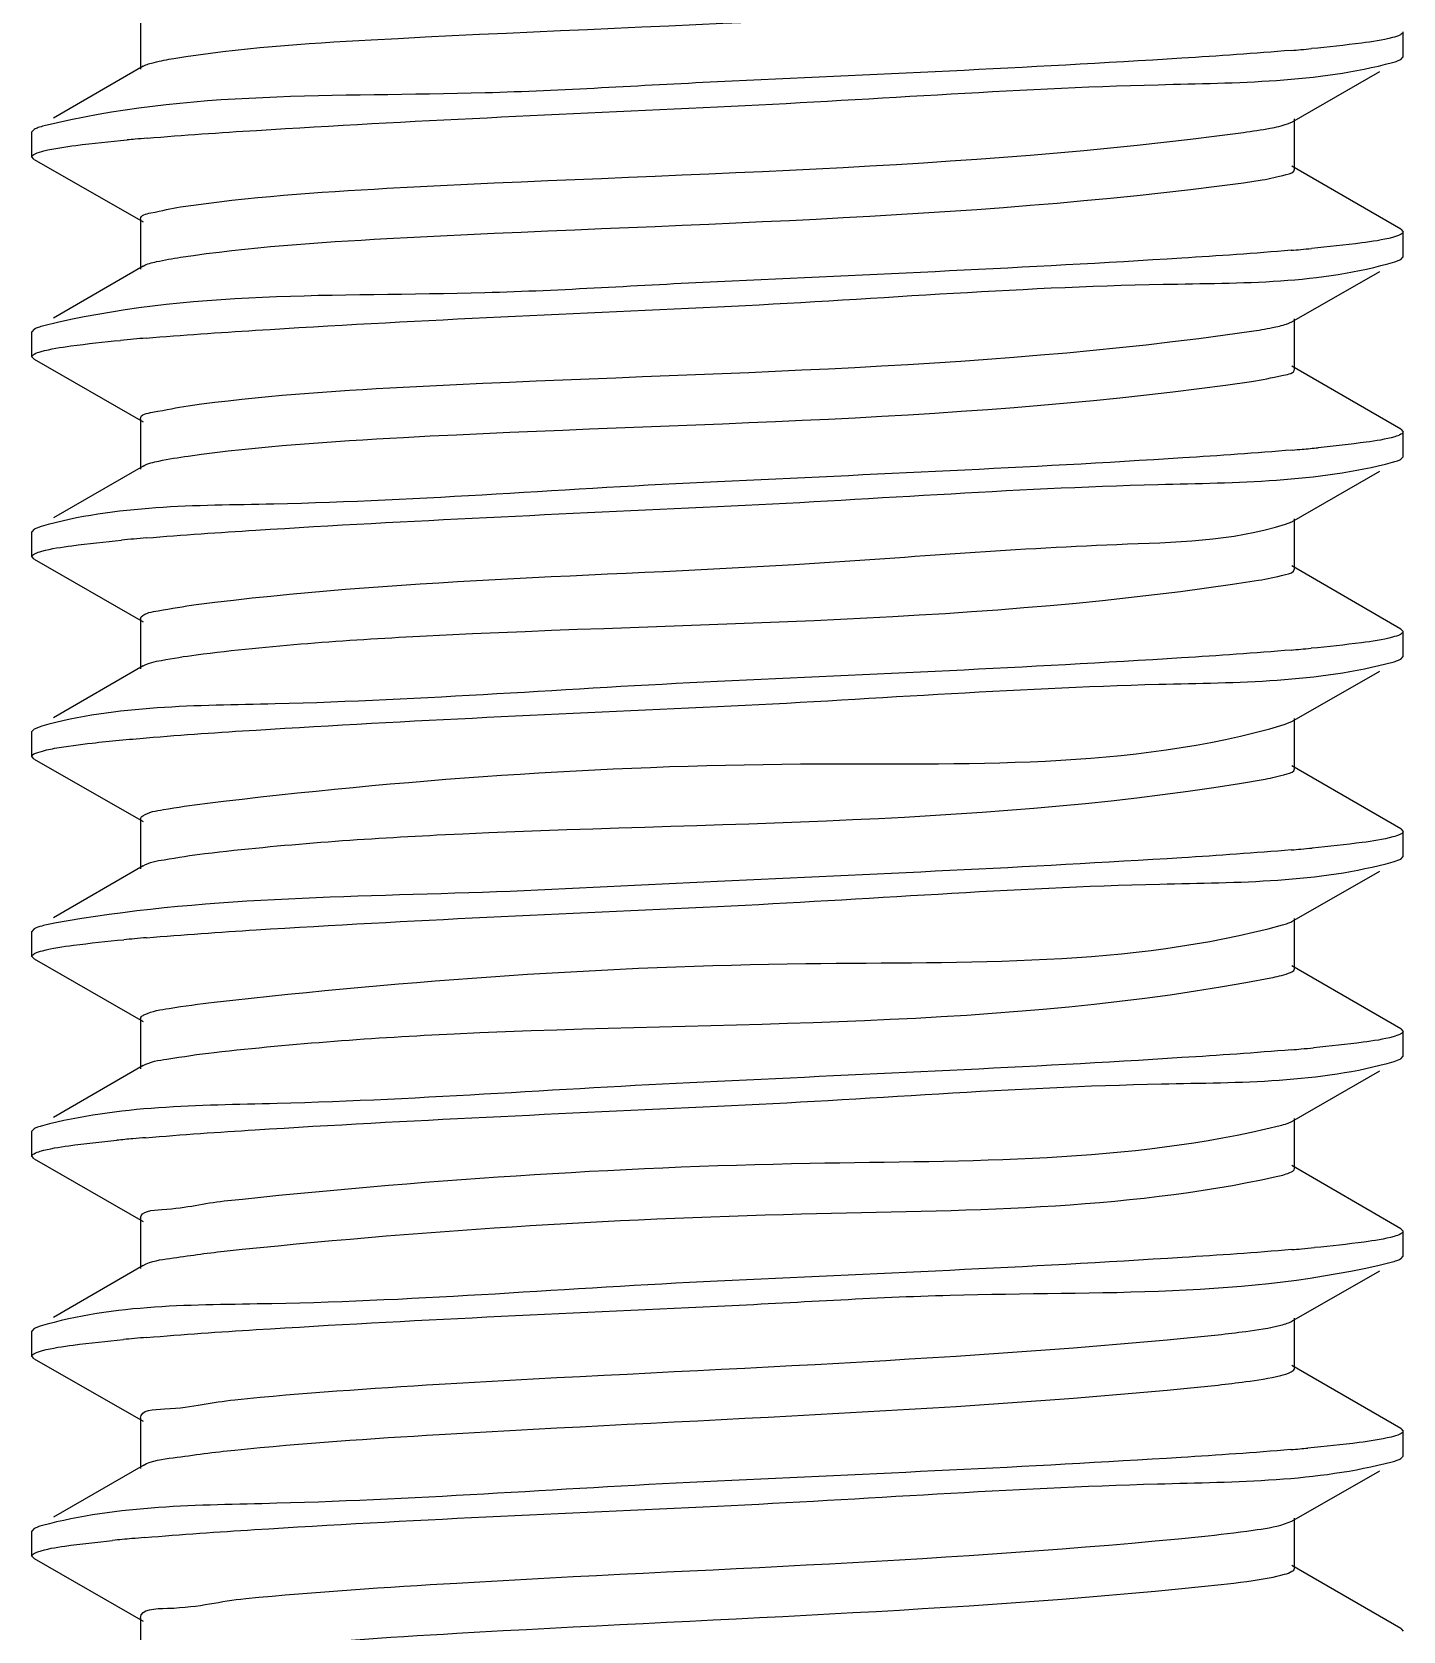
# Model space of a CAD drawing. Extents: x 1247970 to 1725648, y 860327 to 1277876.
# Drawn here: x 1335019.8 to 1335081.4, y 1199971.5 to 1200043.2 of the extents above; entities that cross this region are included whole.
import ezdxf

# ---------------------------------------------------------------- set-up
doc = ezdxf.new("R2010")
doc.units = 0
doc.header["$LTSCALE"] = 1000
doc.header["$MEASUREMENT"] = 0
doc.layers.get('0').update_dxf_attribs({"color": 254})
doc.layers.add('TK', color=4, linetype='Continuous')

# ---------------------------------------------------------------- blocks, each defined once
blk = doc.blocks.new('A$C63786A89')
at = {"linetype": 'Continuous'}
for p, q in [((2007.688, 7400.088), (2007.688, 7397.832)), ((2064.345, 7398.386), (2064.345, 7399.506)), ((2007.806, 7397.968), (2003.785, 7395.637)), ((2064.245, 7398.271), (2064.345, 7398.386)), ((2059.355, 7395.464), (2063.303, 7397.73)), ((2002.916, 7395.134), (2002.817, 7395.02)), ((2059.155, 7395.377), (2059.354, 7395.464)), ((2059.475, 7393.345), (2059.475, 7395.601)), ((2002.817, 7393.9), (2002.817, 7395.019)), ((2002.918, 7393.784), (2002.817, 7393.901)), ((2002.918, 7393.784), (2007.808, 7390.978)), ((2064.247, 7390.648), (2059.357, 7393.481)), ((2057.19, 7392.741), (2058.027, 7392.866)), ((2007.688, 7391.115), (2007.688, 7388.859)), ((2064.247, 7390.648), (2064.345, 7390.533)), ((2064.345, 7389.414), (2064.345, 7390.533)), ((2064.245, 7389.298), (2064.345, 7389.414)), ((2007.806, 7388.995), (2003.785, 7386.664)), ((2059.355, 7386.491), (2063.303, 7388.757)), ((2063.974, 7389.191), (2064.244, 7389.298)), ((2059.12, 7386.392), (2059.354, 7386.491)), ((2059.475, 7384.372), (2059.475, 7386.628)), ((2002.916, 7386.161), (2002.817, 7386.047)), ((2002.817, 7384.927), (2002.817, 7386.047)), ((2002.918, 7384.811), (2002.817, 7384.927)), ((2002.918, 7384.811), (2007.808, 7382.005)), ((2064.247, 7381.675), (2059.357, 7384.508)), ((2007.688, 7382.142), (2007.688, 7379.886)), ((2064.247, 7381.675), (2064.345, 7381.56)), ((2064.345, 7380.441), (2064.345, 7381.56)), ((2007.806, 7380.022), (2003.785, 7377.692)), ((2064.245, 7380.325), (2064.345, 7380.441)), ((2059.355, 7377.518), (2063.303, 7379.785)), ((2002.916, 7377.188), (2002.817, 7377.073)), ((2003.222, 7377.306), (2002.917, 7377.188)), ((2059.075, 7377.405), (2059.354, 7377.518)), ((2059.475, 7375.4), (2059.475, 7377.656)), ((2002.817, 7375.954), (2002.817, 7377.074)), ((2002.918, 7375.839), (2002.817, 7375.954)), ((2002.918, 7375.839), (2007.808, 7373.032)), ((2064.247, 7372.702), (2059.357, 7375.536)), ((2007.688, 7373.169), (2007.688, 7370.913)), ((2007.689, 7373.169), (2007.724, 7373.244)), ((2064.247, 7372.702), (2064.345, 7372.587)), ((2064.345, 7371.468), (2064.345, 7372.587)), ((2064.245, 7371.352), (2064.345, 7371.468)), ((2007.806, 7371.049), (2003.785, 7368.719)), ((2059.355, 7368.545), (2063.303, 7370.812)), ((2059.017, 7368.414), (2059.353, 7368.545)), ((2059.475, 7366.427), (2059.475, 7368.683)), ((2002.916, 7368.215), (2002.817, 7368.101)), ((2002.817, 7366.981), (2002.817, 7368.101)), ((2003.252, 7368.341), (2002.917, 7368.215)), ((2002.918, 7366.866), (2002.817, 7366.982)), ((2002.918, 7366.866), (2007.808, 7364.059)), ((2064.247, 7363.729), (2059.357, 7366.563)), ((2007.688, 7364.196), (2007.688, 7361.94)), ((2064.247, 7363.729), (2064.345, 7363.615)), ((2064.345, 7362.495), (2064.345, 7363.614)), ((2007.806, 7362.076), (2003.785, 7359.746)), ((2063.911, 7362.255), (2064.244, 7362.379)), ((2064.245, 7362.379), (2064.345, 7362.495)), ((2059.355, 7359.573), (2063.303, 7361.839)), ((2002.916, 7359.243), (2002.817, 7359.129)), ((2059.475, 7357.454), (2059.475, 7359.71)), ((2002.817, 7358.009), (2002.817, 7359.128)), ((2002.918, 7357.893), (2002.817, 7358.009)), ((2002.918, 7357.893), (2007.808, 7355.086)), ((2064.247, 7354.756), (2059.357, 7357.59)), ((2007.688, 7355.223), (2007.688, 7352.967)), ((2064.247, 7354.756), (2064.345, 7354.642)), ((2064.345, 7353.522), (2064.345, 7354.642)), ((2064.245, 7353.406), (2064.345, 7353.523)), ((2007.806, 7353.103), (2003.785, 7350.773)), ((2059.355, 7350.6), (2063.303, 7352.866)), ((2063.944, 7353.291), (2064.244, 7353.406)), ((2059.475, 7348.481), (2059.475, 7350.737)), ((2002.916, 7350.27), (2002.817, 7350.155)), ((2002.817, 7349.036), (2002.817, 7350.155)), ((2002.918, 7348.92), (2002.817, 7349.036)), ((2002.918, 7348.92), (2007.808, 7346.113)), ((2064.247, 7345.783), (2059.357, 7348.617)), ((2007.688, 7346.251), (2007.688, 7343.995)), ((2064.247, 7345.783), (2064.345, 7345.669)), ((2064.345, 7344.549), (2064.345, 7345.669)), ((2007.806, 7344.131), (2003.785, 7341.8)), ((2064.245, 7344.434), (2064.345, 7344.549)), ((2059.355, 7341.627), (2063.303, 7343.893)), ((2002.916, 7341.297), (2002.817, 7341.182)), ((2003.189, 7341.405), (2002.917, 7341.297)), ((2059.475, 7339.508), (2059.475, 7341.764)), ((2002.817, 7340.063), (2002.817, 7341.182)), ((2002.918, 7339.947), (2002.817, 7340.063)), ((2002.918, 7339.947), (2007.808, 7337.14)), ((2064.247, 7336.81), (2059.357, 7339.644)), ((2007.688, 7337.278), (2007.688, 7335.022)), ((2064.247, 7336.81), (2064.345, 7336.695)), ((2064.345, 7335.576), (2064.345, 7336.696)), ((2064.245, 7335.461), (2064.345, 7335.577)), ((2007.806, 7335.158), (2003.785, 7332.827)), ((2059.355, 7332.654), (2063.303, 7334.92)), ((2059.034, 7332.528), (2059.354, 7332.654)), ((2059.475, 7330.535), (2059.475, 7332.791)), ((2002.916, 7332.324), (2002.817, 7332.21)), ((2002.817, 7331.09), (2002.817, 7332.209)), ((2002.918, 7330.974), (2002.817, 7331.09)), ((2002.918, 7330.974), (2007.808, 7328.168)), ((2064.247, 7327.838), (2059.357, 7330.671)), ((2007.688, 7328.305), (2007.688, 7326.049)), ((2064.247, 7327.838), (2064.345, 7327.723))]:
    blk.add_line(p, q, dxfattribs=at)
for centre, radius, start, end in [((2049.012, 7520.446), 122.204, 274.84473, 275.04394), ((2050.579, 7502.714), 104.403, 275.04255, 275.30614), ((2016.907, 7287.1), 108.009, 95.02588, 95.21805), ((2018.46, 7269.394), 125.782, 94.77983, 95.02429), ((2049.009, 7511.501), 122.232, 274.84423, 275.04371), ((2050.576, 7493.774), 104.436, 275.04234, 275.30536), ((2018.292, 7262.369), 123.828, 94.79808, 95.05602), ((2016.3, 7284.847), 101.262, 95.054, 95.39094), ((2049.176, 7500.612), 120.308, 274.86423, 275.07617), ((2051.196, 7477.996), 97.602, 275.06949, 275.49336), ((2016.393, 7274.855), 102.285, 95.04945, 95.36401), ((2018.325, 7253.016), 124.209, 94.79391, 95.05076), ((2049.007, 7493.583), 122.26, 274.84407, 275.04314), ((2050.563, 7475.969), 104.576, 275.04185, 275.30177), ((2049.028, 7484.363), 122.011, 274.84643, 275.04752), ((2050.65, 7466.037), 103.613, 275.04567, 275.3269), ((2016.596, 7254.663), 104.54, 95.04051, 95.30426), ((2018.373, 7234.519), 124.763, 94.78943, 95.04046), ((2049.059, 7475.033), 121.653, 274.85006, 275.05371), ((2050.77, 7455.738), 102.282, 275.05099, 275.36243), ((2018.211, 7227.414), 122.888, 94.80643, 95.07344), ((2015.961, 7252.658), 97.544, 95.06817, 95.49671), ((2049.092, 7465.683), 121.274, 274.85423, 275.05898), ((2050.863, 7445.74), 101.253, 275.05555, 275.38945), ((2016.587, 7236.816), 104.441, 95.04083, 95.30679), ((2018.372, 7216.582), 124.754, 94.78925, 95.04083), ((2048.916, 7458.74), 123.312, 274.83313, 275.02694), ((2050.254, 7443.519), 108.032, 275.02723, 275.21606), ((2018.103, 7210.715), 121.636, 94.81904, 95.09378), ((2015.589, 7238.73), 93.509, 95.08389, 95.61676)]:
    blk.add_arc(centre, radius, start, end, dxfattribs=at)
for points, knots in [([(2009.178, 7398.319), (2012.104, 7398.801), (2028.021, 7399.825), (2043.96, 7400.059), (2056.814, 7401.665)], [0, 0, 0, 0, 0.186277, 1, 1, 1, 1]), ([(2064.344, 7399.506), (2064.344, 7399.449), (2064.154, 7399.329), (2063.997, 7399.288), (2063.878, 7399.257)], [0, 0, 0, 0, 0.314895, 1, 1, 1, 1]), ([(2059.332, 7398.679), (2057.694, 7398.54), (2049.117, 7397.957), (2040.527, 7397.585), (2033.581, 7397.263)], [0, 0, 0, 0, 0.191213, 1, 1, 1, 1]), ([(2063.878, 7399.257), (2063.424, 7399.135), (2062.206, 7398.96), (2060.988, 7398.829), (2060.234, 7398.759)], [0, 0, 0, 0, 0.382553, 1, 1, 1, 1]), ([(2007.807, 7397.968), (2007.959, 7398.055), (2008.423, 7398.18), (2008.884, 7398.27), (2009.178, 7398.319)], [0, 0, 0, 0, 0.37062, 1, 1, 1, 1]), ([(2033.581, 7396.143), (2040.175, 7396.449), (2050.208, 7397.244), (2060.476, 7397.227), (2063.879, 7398.137)], [0, 0, 0, 0, 0.652045, 1, 1, 1, 1]), ([(2063.879, 7398.137), (2063.952, 7398.157), (2064.076, 7398.194), (2064.197, 7398.244), (2064.244, 7398.271)], [0, 0, 0, 0, 0.580334, 1, 1, 1, 1]), ([(2033.581, 7397.263), (2030.106, 7397.101), (2020.062, 7396.422), (2009.781, 7396.884), (2003.359, 7395.288)], [0, 0, 0, 0, 0.344578, 1, 1, 1, 1]), ([(2007.979, 7394.739), (2009.618, 7394.876), (2018.146, 7395.452), (2026.686, 7395.823), (2033.581, 7396.143)], [0, 0, 0, 0, 0.192344, 1, 1, 1, 1]), ([(2003.359, 7395.288), (2003.269, 7395.266), (2003.119, 7395.224), (2002.973, 7395.166), (2002.917, 7395.134)], [0, 0, 0, 0, 0.588994, 1, 1, 1, 1]), ([(2057.19, 7394.997), (2057.592, 7395.051), (2058.251, 7395.151), (2058.907, 7395.29), (2059.155, 7395.377)], [0, 0, 0, 0, 0.607115, 1, 1, 1, 1]), ([(2003.352, 7394.167), (2003.823, 7394.285), (2005.07, 7394.46), (2006.317, 7394.591), (2007.084, 7394.661)], [0, 0, 0, 0, 0.386986, 1, 1, 1, 1]), ([(2009.487, 7391.65), (2012.552, 7392.112), (2028.48, 7393.167), (2044.463, 7393.288), (2057.19, 7394.997)], [0, 0, 0, 0, 0.194462, 1, 1, 1, 1]), ([(2002.819, 7393.901), (2002.82, 7393.964), (2003.042, 7394.089), (2003.216, 7394.133), (2003.352, 7394.167)], [0, 0, 0, 0, 0.309988, 1, 1, 1, 1]), ([(2058.027, 7392.866), (2058.391, 7392.927), (2058.786, 7393.021), (2059.475, 7393.2), (2059.474, 7393.345)], [0, 0, 0, 0, 0.717186, 1, 1, 1, 1]), ([(2009.487, 7389.394), (2012.552, 7389.856), (2028.48, 7390.911), (2044.463, 7391.032), (2057.19, 7392.741)], [0, 0, 0, 0, 0.194462, 1, 1, 1, 1]), ([(2007.688, 7391.115), (2007.689, 7391.291), (2008.561, 7391.463), (2009.036, 7391.582), (2009.487, 7391.65)], [0, 0, 0, 0, 0.278245, 1, 1, 1, 1]), ([(2063.879, 7390.284), (2063.426, 7390.163), (2062.206, 7389.987), (2060.987, 7389.856), (2060.233, 7389.786)], [0, 0, 0, 0, 0.382418, 1, 1, 1, 1]), ([(2064.344, 7390.533), (2064.344, 7390.476), (2064.154, 7390.356), (2063.998, 7390.316), (2063.879, 7390.284)], [0, 0, 0, 0, 0.31503, 1, 1, 1, 1]), ([(2007.807, 7388.995), (2007.988, 7389.1), (2008.56, 7389.237), (2009.123, 7389.34), (2009.487, 7389.394)], [0, 0, 0, 0, 0.362645, 1, 1, 1, 1]), ([(2059.331, 7389.706), (2057.693, 7389.567), (2049.116, 7388.984), (2040.527, 7388.612), (2033.581, 7388.29)], [0, 0, 0, 0, 0.191213, 1, 1, 1, 1]), ([(2033.581, 7387.17), (2040.249, 7387.48), (2050.288, 7388.353), (2060.64, 7388.192), (2063.974, 7389.191)], [0, 0, 0, 0, 0.657283, 1, 1, 1, 1]), ([(2033.581, 7388.29), (2030.103, 7388.128), (2020.057, 7387.447), (2009.771, 7387.92), (2003.352, 7386.313)], [0, 0, 0, 0, 0.344784, 1, 1, 1, 1]), ([(2007.935, 7385.763), (2009.573, 7385.9), (2018.116, 7386.478), (2026.671, 7386.85), (2033.581, 7387.17)], [0, 0, 0, 0, 0.19199, 1, 1, 1, 1]), ([(2003.352, 7386.313), (2003.264, 7386.291), (2003.116, 7386.25), (2002.972, 7386.193), (2002.917, 7386.161)], [0, 0, 0, 0, 0.588362, 1, 1, 1, 1]), ([(2009.824, 7382.726), (2013.025, 7383.17), (2028.946, 7384.249), (2044.957, 7384.244), (2057.539, 7386.073)], [0, 0, 0, 0, 0.202638, 1, 1, 1, 1]), ([(2057.539, 7386.073), (2057.855, 7386.119), (2058.386, 7386.205), (2058.913, 7386.323), (2059.12, 7386.392)], [0, 0, 0, 0, 0.594274, 1, 1, 1, 1]), ([(2002.819, 7384.927), (2002.818, 7384.978), (2002.978, 7385.091), (2003.118, 7385.129), (2003.222, 7385.159)], [0, 0, 0, 0, 0.32093, 1, 1, 1, 1]), ([(2003.222, 7385.159), (2003.658, 7385.284), (2004.851, 7385.459), (2006.043, 7385.59), (2006.787, 7385.661)], [0, 0, 0, 0, 0.377638, 1, 1, 1, 1]), ([(2057.553, 7383.819), (2058.035, 7383.889), (2058.536, 7384.017), (2059.474, 7384.186), (2059.475, 7384.372)], [0, 0, 0, 0, 0.723055, 1, 1, 1, 1]), ([(2009.824, 7380.47), (2013.027, 7380.914), (2028.954, 7381.994), (2044.971, 7381.983), (2057.553, 7383.819)], [0, 0, 0, 0, 0.202746, 1, 1, 1, 1]), ([(2007.688, 7382.142), (2007.688, 7382.347), (2008.743, 7382.508), (2009.289, 7382.652), (2009.824, 7382.726)], [0, 0, 0, 0, 0.274983, 1, 1, 1, 1]), ([(2064.344, 7381.56), (2064.345, 7381.512), (2064.2, 7381.404), (2064.07, 7381.367), (2063.974, 7381.338)], [0, 0, 0, 0, 0.325369, 1, 1, 1, 1]), ([(2059.377, 7380.737), (2057.74, 7380.598), (2049.147, 7380.013), (2040.543, 7379.64), (2033.581, 7379.317)], [0, 0, 0, 0, 0.19081, 1, 1, 1, 1]), ([(2063.974, 7381.338), (2063.557, 7381.213), (2062.407, 7381.042), (2061.259, 7380.912), (2060.54, 7380.842)], [0, 0, 0, 0, 0.375693, 1, 1, 1, 1]), ([(2007.806, 7380.022), (2008.019, 7380.145), (2008.71, 7380.293), (2009.384, 7380.409), (2009.824, 7380.47)], [0, 0, 0, 0, 0.355765, 1, 1, 1, 1]), ([(2033.581, 7378.198), (2040.171, 7378.503), (2050.203, 7379.294), (2060.468, 7379.284), (2063.874, 7380.19)], [0, 0, 0, 0, 0.651778, 1, 1, 1, 1]), ([(2063.874, 7380.19), (2063.948, 7380.21), (2064.074, 7380.247), (2064.196, 7380.298), (2064.244, 7380.325)], [0, 0, 0, 0, 0.580917, 1, 1, 1, 1]), ([(2033.581, 7379.317), (2026.941, 7379.009), (2016.903, 7378.166), (2006.583, 7378.271), (2003.222, 7377.306)], [0, 0, 0, 0, 0.655329, 1, 1, 1, 1]), ([(2007.945, 7376.791), (2009.583, 7376.928), (2018.123, 7377.506), (2026.674, 7377.877), (2033.581, 7378.198)], [0, 0, 0, 0, 0.192042, 1, 1, 1, 1]), ([(2010.189, 7373.802), (2019.085, 7374.946), (2032.965, 7375.12), (2049.15, 7376.536), (2056.652, 7376.639), (2059.075, 7377.405)], [0, 0, 0, 0, 0.548801, 0.844496, 1, 1, 1, 1]), ([(2003.252, 7376.195), (2003.694, 7376.317), (2004.891, 7376.491), (2006.087, 7376.622), (2006.831, 7376.692)], [0, 0, 0, 0, 0.380323, 1, 1, 1, 1]), ([(2002.819, 7375.954), (2002.819, 7376.008), (2002.993, 7376.125), (2003.141, 7376.164), (2003.252, 7376.195)], [0, 0, 0, 0, 0.318207, 1, 1, 1, 1]), ([(2057.859, 7374.893), (2058.265, 7374.957), (2058.7, 7375.063), (2059.473, 7375.239), (2059.474, 7375.4)], [0, 0, 0, 0, 0.719481, 1, 1, 1, 1]), ([(2010.189, 7371.546), (2013.52, 7371.974), (2029.419, 7373.074), (2045.443, 7372.923), (2057.859, 7374.893)], [0, 0, 0, 0, 0.210821, 1, 1, 1, 1]), ([(2007.724, 7373.244), (2007.909, 7373.439), (2008.829, 7373.566), (2009.617, 7373.728), (2010.189, 7373.802)], [0, 0, 0, 0, 0.317929, 1, 1, 1, 1]), ([(2063.874, 7372.337), (2063.42, 7372.216), (2062.2, 7372.041), (2060.981, 7371.91), (2060.226, 7371.84)], [0, 0, 0, 0, 0.382834, 1, 1, 1, 1]), ([(2064.344, 7372.587), (2064.344, 7372.53), (2064.152, 7372.409), (2063.994, 7372.369), (2063.874, 7372.337)], [0, 0, 0, 0, 0.314527, 1, 1, 1, 1]), ([(2007.806, 7371.049), (2008.052, 7371.191), (2008.872, 7371.348), (2009.665, 7371.479), (2010.189, 7371.546)], [0, 0, 0, 0, 0.349776, 1, 1, 1, 1]), ([(2059.331, 7371.76), (2057.693, 7371.622), (2049.115, 7371.039), (2040.526, 7370.667), (2033.581, 7370.344)], [0, 0, 0, 0, 0.191221, 1, 1, 1, 1]), ([(2033.581, 7369.225), (2040.185, 7369.531), (2050.219, 7370.335), (2060.498, 7370.301), (2063.892, 7371.222)], [0, 0, 0, 0, 0.652723, 1, 1, 1, 1]), ([(2063.892, 7371.222), (2063.962, 7371.241), (2064.082, 7371.277), (2064.198, 7371.326), (2064.244, 7371.352)], [0, 0, 0, 0, 0.578837, 1, 1, 1, 1]), ([(2033.581, 7370.344), (2026.964, 7370.037), (2016.928, 7369.219), (2006.634, 7369.279), (2003.252, 7368.341)], [0, 0, 0, 0, 0.653731, 1, 1, 1, 1]), ([(2007.955, 7367.819), (2009.593, 7367.956), (2018.13, 7368.533), (2026.678, 7368.904), (2033.581, 7369.225)], [0, 0, 0, 0, 0.192188, 1, 1, 1, 1]), ([(2003.833, 7367.349), (2004.391, 7367.451), (2005.764, 7367.622), (2007.141, 7367.75), (2007.955, 7367.819)], [0, 0, 0, 0, 0.409706, 1, 1, 1, 1]), ([(2010.581, 7364.878), (2019.447, 7365.943), (2035.504, 7367.11), (2052.056, 7366.356), (2059.017, 7368.414)], [0, 0, 0, 0, 0.55161, 1, 1, 1, 1]), ([(2002.818, 7366.982), (2002.819, 7367.087), (2003.288, 7367.235), (2003.577, 7367.303), (2003.833, 7367.349)], [0, 0, 0, 0, 0.287602, 1, 1, 1, 1]), ([(2058.152, 7365.968), (2058.485, 7366.027), (2058.854, 7366.114), (2059.473, 7366.292), (2059.474, 7366.427)], [0, 0, 0, 0, 0.714741, 1, 1, 1, 1]), ([(2010.581, 7362.622), (2014.038, 7363.037), (2029.896, 7364.158), (2045.923, 7363.83), (2058.152, 7365.968)], [0, 0, 0, 0, 0.219031, 1, 1, 1, 1]), ([(2007.689, 7364.196), (2007.689, 7364.218), (2007.714, 7364.271), (2007.759, 7364.303), (2007.785, 7364.32)], [0, 0, 0, 0, 0.410106, 1, 1, 1, 1]), ([(2007.785, 7364.32), (2008.057, 7364.494), (2009.033, 7364.65), (2009.956, 7364.803), (2010.581, 7364.878)], [0, 0, 0, 0, 0.33861, 1, 1, 1, 1]), ([(2064.344, 7363.615), (2064.344, 7363.559), (2064.161, 7363.44), (2064.008, 7363.4), (2063.892, 7363.369)], [0, 0, 0, 0, 0.316245, 1, 1, 1, 1]), ([(2059.336, 7362.788), (2057.699, 7362.649), (2049.119, 7362.066), (2040.529, 7361.694), (2033.581, 7361.371)], [0, 0, 0, 0, 0.191162, 1, 1, 1, 1]), ([(2063.892, 7363.369), (2063.443, 7363.247), (2062.231, 7363.072), (2061.02, 7362.941), (2060.269, 7362.871)], [0, 0, 0, 0, 0.381538, 1, 1, 1, 1]), ([(2007.806, 7362.076), (2008.087, 7362.24), (2009.046, 7362.401), (2009.966, 7362.548), (2010.581, 7362.622)], [0, 0, 0, 0, 0.344464, 1, 1, 1, 1]), ([(2033.581, 7360.252), (2040.199, 7360.559), (2050.235, 7361.377), (2060.529, 7361.317), (2063.911, 7362.255)], [0, 0, 0, 0, 0.653723, 1, 1, 1, 1]), ([(2033.581, 7361.371), (2030.275, 7361.218), (2020.368, 7360.641), (2010.352, 7360.684), (2003.833, 7359.496)], [0, 0, 0, 0, 0.333109, 1, 1, 1, 1]), ([(2007.956, 7358.846), (2009.594, 7358.983), (2018.13, 7359.56), (2026.678, 7359.931), (2033.581, 7360.252)], [0, 0, 0, 0, 0.192162, 1, 1, 1, 1]), ([(2003.833, 7359.496), (2003.639, 7359.461), (2003.33, 7359.396), (2003.022, 7359.303), (2002.917, 7359.243)], [0, 0, 0, 0, 0.620241, 1, 1, 1, 1]), ([(2011, 7355.954), (2019.813, 7356.947), (2035.72, 7358.08), (2052.039, 7357.532), (2058.939, 7359.419)], [0, 0, 0, 0, 0.553534, 1, 1, 1, 1]), ([(2058.939, 7359.419), (2059.021, 7359.442), (2059.162, 7359.484), (2059.299, 7359.542), (2059.353, 7359.573)], [0, 0, 0, 0, 0.57776, 1, 1, 1, 1]), ([(2003.289, 7358.259), (2003.743, 7358.38), (2004.961, 7358.555), (2006.178, 7358.686), (2006.932, 7358.756)], [0, 0, 0, 0, 0.382888, 1, 1, 1, 1]), ([(2002.819, 7358.009), (2002.819, 7358.066), (2003.011, 7358.186), (2003.169, 7358.227), (2003.289, 7358.259)], [0, 0, 0, 0, 0.314552, 1, 1, 1, 1]), ([(2011, 7353.698), (2014.578, 7354.101), (2030.376, 7355.246), (2046.399, 7354.702), (2058.416, 7357.044)], [0, 0, 0, 0, 0.227287, 1, 1, 1, 1]), ([(2058.416, 7357.044), (2058.684, 7357.096), (2058.992, 7357.168), (2059.473, 7357.342), (2059.474, 7357.454)], [0, 0, 0, 0, 0.708573, 1, 1, 1, 1]), ([(2007.877, 7355.396), (2008.219, 7355.553), (2009.281, 7355.729), (2010.322, 7355.877), (2011, 7355.954)], [0, 0, 0, 0, 0.355738, 1, 1, 1, 1]), ([(2007.69, 7355.223), (2007.689, 7355.256), (2007.748, 7355.336), (2007.827, 7355.373), (2007.877, 7355.396)], [0, 0, 0, 0, 0.372209, 1, 1, 1, 1]), ([(2063.911, 7354.401), (2063.469, 7354.279), (2062.27, 7354.104), (2061.073, 7353.974), (2060.329, 7353.904)], [0, 0, 0, 0, 0.380301, 1, 1, 1, 1]), ([(2064.344, 7354.642), (2064.344, 7354.588), (2064.17, 7354.471), (2064.022, 7354.432), (2063.911, 7354.401)], [0, 0, 0, 0, 0.318169, 1, 1, 1, 1]), ([(2007.806, 7353.103), (2008.125, 7353.289), (2009.232, 7353.453), (2010.288, 7353.617), (2011, 7353.698)], [0, 0, 0, 0, 0.339858, 1, 1, 1, 1]), ([(2059.345, 7353.816), (2057.707, 7353.677), (2049.125, 7353.093), (2040.531, 7352.721), (2033.581, 7352.398)], [0, 0, 0, 0, 0.191081, 1, 1, 1, 1]), ([(2033.581, 7351.279), (2040.224, 7351.587), (2050.263, 7352.432), (2060.585, 7352.323), (2063.944, 7353.291)], [0, 0, 0, 0, 0.655485, 1, 1, 1, 1]), ([(2033.581, 7352.398), (2026.992, 7352.093), (2016.96, 7351.302), (2006.695, 7351.312), (2003.289, 7350.406)], [0, 0, 0, 0, 0.65177, 1, 1, 1, 1]), ([(2007.915, 7349.87), (2009.552, 7350.007), (2018.102, 7350.586), (2026.664, 7350.958), (2033.581, 7351.279)], [0, 0, 0, 0, 0.191803, 1, 1, 1, 1]), ([(2058.832, 7350.418), (2058.937, 7350.444), (2059.114, 7350.494), (2059.287, 7350.562), (2059.353, 7350.6)], [0, 0, 0, 0, 0.58783, 1, 1, 1, 1]), ([(2003.289, 7350.406), (2003.215, 7350.386), (2003.088, 7350.348), (2002.965, 7350.298), (2002.917, 7350.27)], [0, 0, 0, 0, 0.581789, 1, 1, 1, 1]), ([(2011.445, 7347.029), (2020.176, 7347.958), (2035.917, 7349.04), (2051.986, 7348.711), (2058.832, 7350.418)], [0, 0, 0, 0, 0.554486, 1, 1, 1, 1]), ([(2002.819, 7349.036), (2002.818, 7349.084), (2002.963, 7349.192), (2003.094, 7349.229), (2003.189, 7349.258)], [0, 0, 0, 0, 0.325373, 1, 1, 1, 1]), ([(2003.189, 7349.258), (2003.605, 7349.383), (2004.754, 7349.554), (2005.9, 7349.684), (2006.618, 7349.753)], [0, 0, 0, 0, 0.375789, 1, 1, 1, 1]), ([(2058.651, 7348.12), (2058.86, 7348.166), (2059.113, 7348.225), (2059.473, 7348.39), (2059.473, 7348.481)], [0, 0, 0, 0, 0.700379, 1, 1, 1, 1]), ([(2011.445, 7344.773), (2020.051, 7345.689), (2035.757, 7346.674), (2051.698, 7346.587), (2058.651, 7348.12)], [0, 0, 0, 0, 0.548638, 1, 1, 1, 1]), ([(2007.69, 7346.251), (2007.688, 7346.595), (2009.616, 7346.649), (2010.508, 7346.93), (2011.445, 7347.029)], [0, 0, 0, 0, 0.267639, 1, 1, 1, 1]), ([(2064.344, 7345.669), (2064.345, 7345.619), (2064.186, 7345.505), (2064.047, 7345.467), (2063.944, 7345.438)], [0, 0, 0, 0, 0.321167, 1, 1, 1, 1]), ([(2059.354, 7344.844), (2057.716, 7344.705), (2049.131, 7344.121), (2040.535, 7343.748), (2033.581, 7343.426)], [0, 0, 0, 0, 0.191024, 1, 1, 1, 1]), ([(2063.944, 7345.438), (2063.508, 7345.312), (2062.312, 7345.137), (2061.119, 7345.005), (2060.373, 7344.935)], [0, 0, 0, 0, 0.377321, 1, 1, 1, 1]), ([(2007.806, 7344.131), (2008.164, 7344.339), (2009.43, 7344.504), (2010.63, 7344.687), (2011.445, 7344.773)], [0, 0, 0, 0, 0.335747, 1, 1, 1, 1]), ([(2033.581, 7342.306), (2037.06, 7342.468), (2047.107, 7343.15), (2057.395, 7342.674), (2063.813, 7344.283)], [0, 0, 0, 0, 0.344837, 1, 1, 1, 1]), ([(2063.813, 7344.283), (2063.9, 7344.305), (2064.046, 7344.346), (2064.189, 7344.402), (2064.243, 7344.434)], [0, 0, 0, 0, 0.587347, 1, 1, 1, 1]), ([(2033.581, 7343.426), (2026.914, 7343.116), (2016.875, 7342.243), (2006.524, 7342.403), (2003.189, 7341.405)], [0, 0, 0, 0, 0.657255, 1, 1, 1, 1]), ([(2007.956, 7340.9), (2009.594, 7341.038), (2018.13, 7341.614), (2026.678, 7341.986), (2033.581, 7342.306)], [0, 0, 0, 0, 0.192157, 1, 1, 1, 1]), ([(2054.815, 7340.894), (2055.64, 7340.974), (2056.992, 7341.122), (2058.342, 7341.321), (2058.858, 7341.452)], [0, 0, 0, 0, 0.608915, 1, 1, 1, 1]), ([(2058.858, 7341.452), (2058.957, 7341.477), (2059.126, 7341.525), (2059.291, 7341.591), (2059.354, 7341.627)], [0, 0, 0, 0, 0.585979, 1, 1, 1, 1]), ([(2003.284, 7340.312), (2003.737, 7340.433), (2004.955, 7340.608), (2006.173, 7340.739), (2006.928, 7340.81)], [0, 0, 0, 0, 0.382434, 1, 1, 1, 1]), ([(2011.915, 7338.105), (2014.969, 7338.413), (2029.27, 7339.379), (2043.606, 7339.814), (2054.815, 7340.894)], [0, 0, 0, 0, 0.214188, 1, 1, 1, 1]), ([(2002.819, 7340.063), (2002.819, 7340.12), (2003.009, 7340.24), (2003.165, 7340.28), (2003.284, 7340.312)], [0, 0, 0, 0, 0.315063, 1, 1, 1, 1]), ([(2054.815, 7338.638), (2055.64, 7338.718), (2056.992, 7338.866), (2058.342, 7339.065), (2058.858, 7339.196)], [0, 0, 0, 0, 0.608915, 1, 1, 1, 1]), ([(2058.858, 7339.196), (2059.015, 7339.236), (2059.216, 7339.286), (2059.473, 7339.435), (2059.473, 7339.508)], [0, 0, 0, 0, 0.689293, 1, 1, 1, 1]), ([(2011.915, 7335.849), (2014.969, 7336.157), (2029.27, 7337.123), (2043.606, 7337.558), (2054.815, 7338.638)], [0, 0, 0, 0, 0.214188, 1, 1, 1, 1]), ([(2007.69, 7337.278), (2007.69, 7337.663), (2009.869, 7337.675), (2010.863, 7337.999), (2011.915, 7338.105)], [0, 0, 0, 0, 0.266827, 1, 1, 1, 1]), ([(2063.813, 7336.43), (2063.341, 7336.312), (2062.092, 7336.136), (2060.843, 7336.005), (2060.075, 7335.934)], [0, 0, 0, 0, 0.386798, 1, 1, 1, 1]), ([(2064.344, 7336.695), (2064.343, 7336.633), (2064.121, 7336.507), (2063.948, 7336.464), (2063.813, 7336.43)], [0, 0, 0, 0, 0.309982, 1, 1, 1, 1]), ([(2007.807, 7335.158), (2008.206, 7335.39), (2009.64, 7335.554), (2010.991, 7335.756), (2011.915, 7335.849)], [0, 0, 0, 0, 0.332144, 1, 1, 1, 1]), ([(2059.305, 7335.867), (2057.667, 7335.728), (2049.098, 7335.147), (2040.518, 7334.775), (2033.581, 7334.453)], [0, 0, 0, 0, 0.191423, 1, 1, 1, 1]), ([(2033.581, 7333.333), (2040.165, 7333.639), (2050.195, 7334.423), (2060.452, 7334.425), (2063.864, 7335.323)], [0, 0, 0, 0, 0.651335, 1, 1, 1, 1]), ([(2063.864, 7335.323), (2063.94, 7335.343), (2064.069, 7335.381), (2064.195, 7335.433), (2064.244, 7335.461)], [0, 0, 0, 0, 0.582018, 1, 1, 1, 1]), ([(2033.581, 7334.453), (2026.988, 7334.147), (2016.955, 7333.352), (2006.686, 7333.369), (2003.284, 7332.458)], [0, 0, 0, 0, 0.65205, 1, 1, 1, 1]), ([(2007.884, 7331.921), (2009.522, 7332.059), (2018.082, 7332.64), (2026.654, 7333.012), (2033.581, 7333.333)], [0, 0, 0, 0, 0.191595, 1, 1, 1, 1]), ([(2003.284, 7332.458), (2003.211, 7332.439), (2003.086, 7332.402), (2002.964, 7332.352), (2002.917, 7332.324)], [0, 0, 0, 0, 0.581183, 1, 1, 1, 1]), ([(2012.411, 7329.181), (2015.561, 7329.483), (2029.86, 7330.439), (2044.199, 7330.844), (2055.308, 7331.97)], [0, 0, 0, 0, 0.220805, 1, 1, 1, 1]), ([(2055.308, 7331.97), (2056.082, 7332.048), (2057.328, 7332.195), (2058.576, 7332.39), (2059.034, 7332.528)], [0, 0, 0, 0, 0.619405, 1, 1, 1, 1]), ([(2002.819, 7331.09), (2002.819, 7331.128), (2002.913, 7331.219), (2003.013, 7331.253), (2003.081, 7331.277)], [0, 0, 0, 0, 0.343336, 1, 1, 1, 1]), ([(2003.081, 7331.277), (2003.469, 7331.415), (2004.6, 7331.584), (2005.72, 7331.719), (2006.437, 7331.79)], [0, 0, 0, 0, 0.36357, 1, 1, 1, 1]), ([(2059.034, 7330.272), (2059.148, 7330.306), (2059.302, 7330.35), (2059.473, 7330.478), (2059.473, 7330.535)], [0, 0, 0, 0, 0.674053, 1, 1, 1, 1]), ([(2055.308, 7329.714), (2056.082, 7329.792), (2057.328, 7329.939), (2058.576, 7330.134), (2059.034, 7330.272)], [0, 0, 0, 0, 0.619405, 1, 1, 1, 1]), ([(2007.69, 7328.305), (2007.692, 7328.733), (2010.136, 7328.698), (2011.236, 7329.069), (2012.411, 7329.181)], [0, 0, 0, 0, 0.266198, 1, 1, 1, 1]), ([(2012.411, 7326.925), (2015.561, 7327.227), (2029.86, 7328.183), (2044.199, 7328.588), (2055.308, 7329.714)], [0, 0, 0, 0, 0.220805, 1, 1, 1, 1])]:
    blk.add_open_spline(points, degree=3, knots=knots, dxfattribs=at)

msp = doc.modelspace()

# ---------------------------------------------------------------- block references
at = {"layer": 'TK'}
msp.add_blockref('A$C63786A89', (1333017.03, 1192643.735, -355), dxfattribs=at)

doc.saveas('drawing.dxf')
